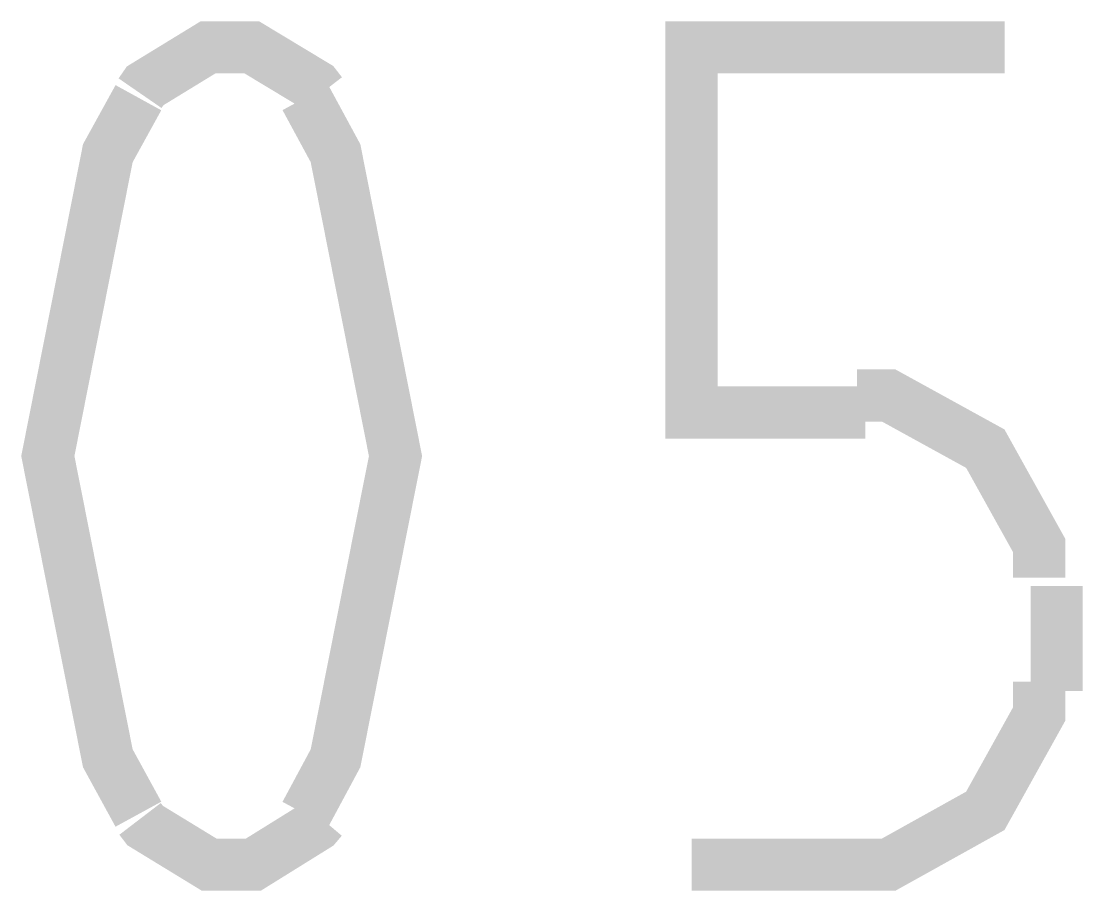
# Model space of a CAD drawing. Extents: x -4.5 to 11.4, y -10.7 to 0.4.
# Drawn here: x 3.7519 to 3.8536, y -4.4864 to -4.403 of the extents above; entities that cross this region are included whole.
import ezdxf

# ---------------------------------------------------------------- set-up
doc = ezdxf.new("R2010")
doc.units = 0
doc.header["$MEASUREMENT"] = 0

msp = doc.modelspace()

# ---------------------------------------------------------------- linework, layer by layer
at = {"color": 0, "const_width": 0.005}
for points in [[(3.780633, -4.409917), (3.780083, -4.409207), (3.773963, -4.405517), (3.771953, -4.405517), (3.769783, -4.405517), (3.763753, -4.409207), (3.763263, -4.409917)], [(3.832773, -4.440517), (3.816113, -4.440517), (3.816113, -4.405517), (3.846113, -4.405517)], [(3.763103, -4.410347), (3.760173, -4.415667), (3.754423, -4.444697), (3.760173, -4.473667), (3.763103, -4.479027)], [(3.779113, -4.479027), (3.781993, -4.473667), (3.787743, -4.444697), (3.781993, -4.415667), (3.779113, -4.410347)], [(3.849423, -4.456367), (3.849423, -4.453267), (3.844263, -4.443987), (3.834993, -4.438887), (3.831953, -4.438887)], [(3.851103, -4.467207), (3.851103, -4.457167)], [(3.831953, -4.483867), (3.834993, -4.483867), (3.844263, -4.478707), (3.849423, -4.469427), (3.849423, -4.466337)], [(3.763263, -4.479477), (3.763753, -4.480117), (3.769893, -4.483867), (3.771953, -4.483867), (3.774113, -4.483867), (3.780143, -4.480117), (3.780683, -4.479477)], [(3.816113, -4.483867), (3.832773, -4.483867)]]:
    msp.add_lwpolyline(points, dxfattribs=at)

doc.saveas('drawing.dxf')
